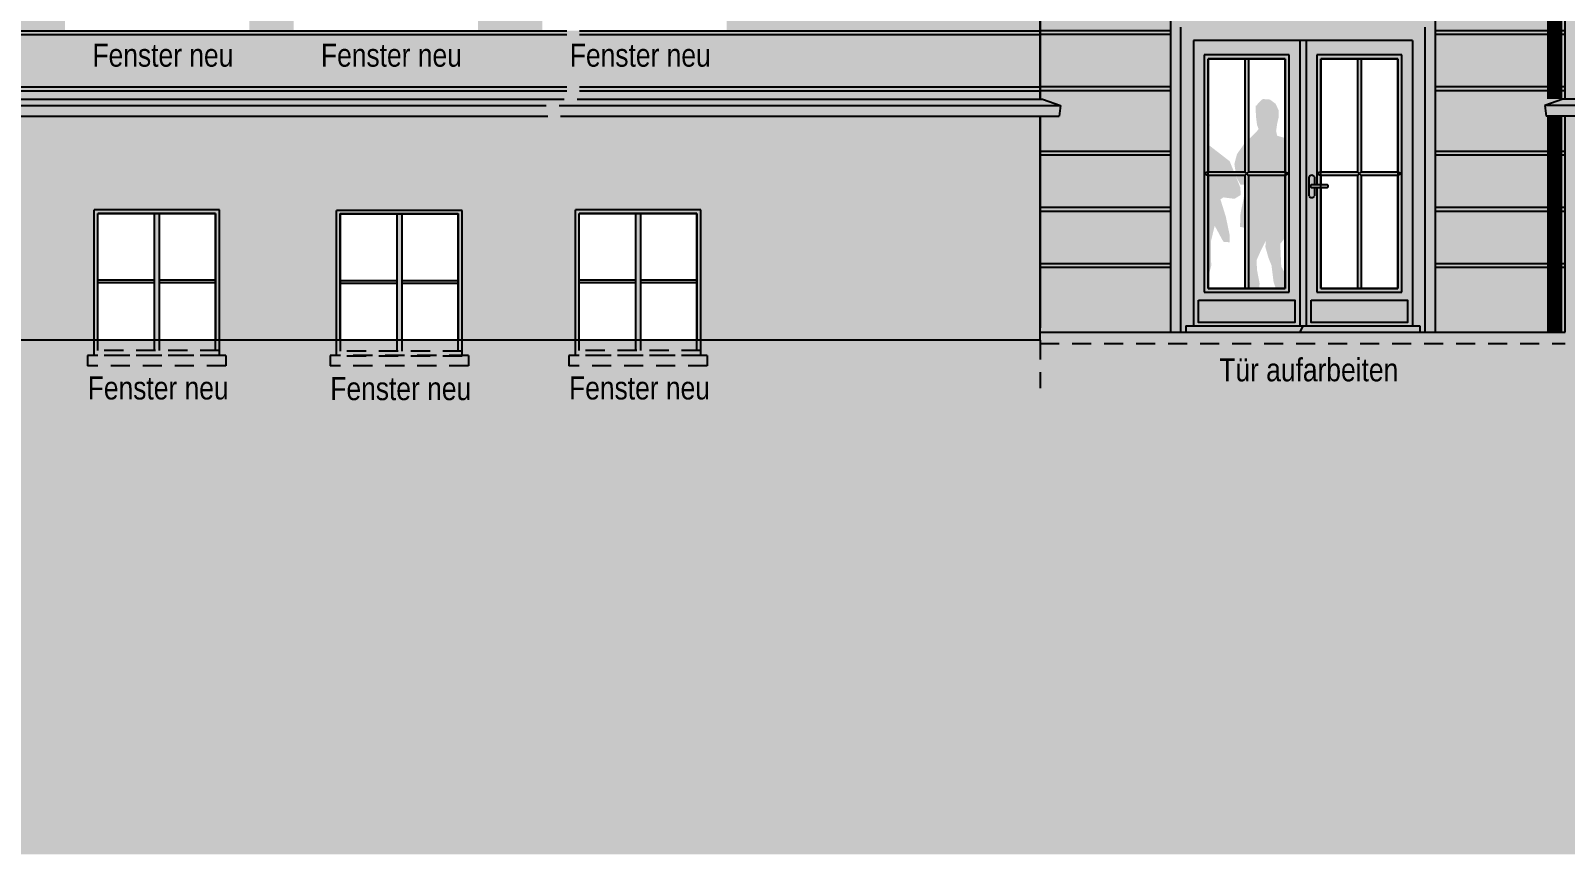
# Model space of a CAD drawing. Header units: metres. Extents: x 11 to 190, y 38 to 70.
# Drawn here: x 47.21 to 59.2, y 37.58 to 44.02 of the extents above; entities that cross this region are included whole.
import ezdxf
from ezdxf.enums import TextEntityAlignment as Align

# ---------------------------------------------------------------- set-up
doc = ezdxf.new("R2010")
doc.units = ezdxf.units.M
doc.header["$LTSCALE"] = 0.01
doc.header["$XCLIPFRAME"] = 2
doc.linetypes.add('AUSGEZOGEN', pattern=[1000, 1000, 0])
doc.linetypes.add('GESTRICHELT', pattern=[9, 6, -3])
for name, color, linetype in [('A_ansicht', 9, 'CONTINUOUS'), ('A_Fensterrahmen', 1, 'CONTINUOUS'), ('A_Glasbild', 7, 'CONTINUOUS'), ('A_regenrinne', 252, 'CONTINUOUS'), ('A_Schraff_Fensterrahmen', 255, 'CONTINUOUS'), ('A_Schraff_gelände', 251, 'CONTINUOUS'), ('A_Schraff_Gewaende', 23, 'CONTINUOUS'), ('A_Schraff_Paneel', 14, 'CONTINUOUS'), ('A_Schraff_Sims', 17, 'CONTINUOUS'), ('A_schraff_tuer', 117, 'CONTINUOUS'), ('A_TEXT', 2, 'CONTINUOUS'), ('FASSADE', 7, 'AUSGEZOGEN'), ('FASSADE_STRUKTUR', 8, 'AUSGEZOGEN'), ('MENSCHEN', 3, 'CONTINUOUS'), ('PERSONEN', 7, 'CONTINUOUS')]:
    doc.layers.add(name, color=color, linetype=linetype)
doc.styles.add('arial-n', font='ARIALN.TTF')
picture_1 = doc.add_image_def('image1.jpg', size_in_pixel=(60, 84))

msp = doc.modelspace()

# ---------------------------------------------------------------- hatches: boundary and pattern name
at = {"layer": 'A_Schraff_Fensterrahmen'}
h = msp.add_hatch(color=256, dxfattribs=at)
h.paths.add_polyline_path([(48.687, 42.618), (47.707, 42.618), (47.707, 41.598), (47.737, 41.598), (47.737, 42.588), (48.657, 42.588), (48.657, 41.598), (48.687, 41.598)])
h.paths.add_polyline_path([(48.217, 42.588), (48.177, 42.588), (48.177, 41.598), (48.217, 41.598)], flags=17)
h = msp.add_hatch(color=256, dxfattribs=at)
h.paths.add_polyline_path([(50.582, 42.618), (49.602, 42.618), (49.602, 41.598), (49.632, 41.598), (49.632, 42.588), (50.552, 42.588), (50.552, 41.598), (50.582, 41.598)])
h.paths.add_polyline_path([(50.112, 42.588), (50.072, 42.588), (50.072, 41.598), (50.112, 41.598)], flags=17)
h = msp.add_hatch(color=256, dxfattribs=at)
h.paths.add_polyline_path([(52.447, 42.618), (51.467, 42.618), (51.467, 41.598), (51.497, 41.598), (51.497, 42.588), (52.417, 42.588), (52.417, 41.598), (52.447, 41.598)])
h.paths.add_polyline_path([(51.977, 42.588), (51.937, 42.588), (51.937, 41.598), (51.977, 41.598)], flags=17)
h = msp.add_hatch(color=256, dxfattribs=at)
h.paths.add_polyline_path([(48.177, 42.068), (47.737, 42.068), (47.737, 42.048), (48.177, 42.048)])
h.paths.add_polyline_path([(48.657, 42.068), (48.217, 42.068), (48.217, 42.048), (48.657, 42.048)])
h = msp.add_hatch(color=256, dxfattribs=at)
h.paths.add_polyline_path([(50.072, 42.068), (49.632, 42.068), (49.632, 42.048), (50.072, 42.048)])
h.paths.add_polyline_path([(50.552, 42.068), (50.112, 42.068), (50.112, 42.048), (50.552, 42.048)])
h = msp.add_hatch(color=256, dxfattribs=at)
h.paths.add_polyline_path([(51.937, 42.068), (51.497, 42.068), (51.497, 42.048), (51.937, 42.048)])
h.paths.add_polyline_path([(52.417, 42.068), (51.977, 42.068), (51.977, 42.048), (52.417, 42.048)])
at = {"layer": 'A_Schraff_gelände'}
msp.add_hatch(color=256, dxfattribs=at).paths.add_polyline_path([(11.328, 41.598), (11.328, 37.579), (154.231, 37.579), (154.222, 40.16), (110.149, 40.16), (110.149, 41.363), (91.566, 41.363), (88.079, 41.363), (81.671, 41.413), (71.368, 41.415), (60.93, 41.416), (60.93, 41.537), (60.58, 41.537), (60.58, 41.662), (55.097, 41.662), (55.097, 41.598), (46.947, 41.598)])
at = {"layer": 'A_Schraff_Gewaende'}
msp.add_hatch(color=256, dxfattribs=at).paths.add_polyline_path([(58.183, 44.126), (56.115, 44.126), (56.115, 41.662), (56.195, 41.662), (56.195, 44.046), (58.103, 44.046), (58.103, 41.662), (58.183, 41.662)])
at = {"layer": 'A_Schraff_Paneel'}
h = msp.add_hatch(color=256, dxfattribs=at)
h.paths.add_polyline_path([(31.3, 46.97), (31.3, 43.484), (55.097, 43.484), (55.097, 46.97)])
h.paths.add_polyline_path([(51.21, 44.019), (51.21, 44.099), (51.26, 44.099), (51.26, 46.459), (52.6, 46.459), (52.6, 44.099), (52.65, 44.099), (52.65, 44.019)], flags=16)
h.paths.add_polyline_path([(49.266, 44.019), (49.266, 44.099), (49.316, 44.099), (49.316, 46.459), (50.656, 46.459), (50.656, 44.099), (50.706, 44.099), (50.706, 44.019)], flags=16)
h.paths.add_polyline_path([(47.481, 44.019), (47.481, 44.099), (47.531, 44.099), (47.531, 46.459), (48.871, 46.459), (48.871, 44.099), (48.921, 44.099), (48.921, 44.019)], flags=16)
h.paths.add_polyline_path([(45.526, 44.019), (45.526, 44.099), (45.576, 44.099), (45.576, 46.459), (46.916, 46.459), (46.916, 44.099), (46.966, 44.099), (46.966, 44.019)], flags=16)
h.paths.add_polyline_path([(43.751, 44.019), (43.751, 44.099), (43.801, 44.099), (43.801, 46.459), (45.141, 46.459), (45.141, 44.099), (45.191, 44.099), (45.191, 44.019)], flags=16)
h.paths.add_polyline_path([(41.846, 44.019), (41.846, 44.099), (41.896, 44.099), (41.896, 46.459), (43.236, 46.459), (43.236, 44.099), (43.286, 44.099), (43.286, 44.019)], flags=16)
h.paths.add_polyline_path([(39.966, 44.019), (39.966, 44.099), (40.016, 44.099), (40.016, 46.459), (41.356, 46.459), (41.356, 44.099), (41.406, 44.099), (41.406, 44.019)], flags=16)
h.paths.add_polyline_path([(38.086, 44.019), (38.086, 44.099), (38.136, 44.099), (38.136, 46.459), (39.476, 46.459), (39.476, 44.099), (39.526, 44.099), (39.526, 44.019)], flags=16)
h.paths.add_polyline_path([(36.227, 44.019), (36.227, 44.099), (36.277, 44.099), (36.277, 46.459), (37.617, 46.459), (37.617, 44.099), (37.667, 44.099), (37.667, 44.019)], flags=16)
h = msp.add_hatch(color=256, dxfattribs=at)
h.paths.add_polyline_path([(59.2, 46.97), (59.2, 43.484), (110.389, 43.484), (116.837, 43.484), (116.837, 46.97)])
h.paths.add_polyline_path([(106.564, 44.019), (106.564, 44.099), (106.614, 44.099), (106.614, 46.459), (107.954, 46.459), (107.954, 44.099), (108.004, 44.099), (108.004, 44.019)], flags=16)
h.paths.add_polyline_path([(104.662, 44.019), (104.662, 44.099), (104.712, 44.099), (104.712, 46.459), (106.052, 46.459), (106.052, 44.099), (106.102, 44.099), (106.102, 44.019)], flags=16)
h.paths.add_polyline_path([(102.75, 44.019), (102.75, 44.099), (102.8, 44.099), (102.8, 46.459), (104.14, 46.459), (104.14, 44.099), (104.19, 44.099), (104.19, 44.019)], flags=16)
h.paths.add_polyline_path([(100.89, 44.019), (100.89, 44.099), (100.94, 44.099), (100.94, 46.459), (102.28, 46.459), (102.28, 44.099), (102.33, 44.099), (102.33, 44.019)], flags=16)
h.paths.add_polyline_path([(99.02, 44.019), (99.02, 44.099), (99.07, 44.099), (99.07, 46.459), (100.41, 46.459), (100.41, 44.099), (100.46, 44.099), (100.46, 44.019)], flags=16)
h.paths.add_polyline_path([(97.15, 44.019), (97.15, 44.099), (97.2, 44.099), (97.2, 46.459), (98.54, 46.459), (98.54, 44.099), (98.59, 44.099), (98.59, 44.019)], flags=16)
h.paths.add_polyline_path([(95.3, 44.019), (95.3, 44.099), (95.35, 44.099), (95.35, 46.459), (96.69, 46.459), (96.69, 44.099), (96.74, 44.099), (96.74, 44.019)], flags=16)
h.paths.add_polyline_path([(93.44, 44.019), (93.44, 44.099), (93.49, 44.099), (93.49, 46.459), (94.83, 46.459), (94.83, 44.099), (94.88, 44.099), (94.88, 44.019)], flags=16)
h.paths.add_polyline_path([(91.559, 44.019), (91.559, 44.099), (91.609, 44.099), (91.609, 46.459), (92.949, 46.459), (92.949, 44.099), (92.999, 44.099), (92.999, 44.019)], flags=16)
h.paths.add_polyline_path([(89.684, 44.019), (89.684, 44.099), (89.734, 44.099), (89.734, 46.459), (91.074, 46.459), (91.074, 44.099), (91.124, 44.099), (91.124, 44.019)], flags=16)
h.paths.add_polyline_path([(87.819, 44.019), (87.819, 44.099), (87.869, 44.099), (87.869, 46.459), (89.209, 46.459), (89.209, 44.099), (89.259, 44.099), (89.259, 44.019)], flags=16)
h.paths.add_polyline_path([(85.95, 44.019), (85.95, 44.099), (86, 44.099), (86, 46.459), (87.34, 46.459), (87.34, 44.099), (87.39, 44.099), (87.39, 44.019)], flags=16)
h.paths.add_polyline_path([(84.01, 44.019), (84.01, 44.099), (84.06, 44.099), (84.06, 46.459), (85.4, 46.459), (85.4, 44.099), (85.45, 44.099), (85.45, 44.019)], flags=16)
h.paths.add_polyline_path([(82.19, 44.019), (82.19, 44.099), (82.24, 44.099), (82.24, 46.459), (83.58, 46.459), (83.58, 44.099), (83.63, 44.099), (83.63, 44.019)], flags=16)
h.paths.add_polyline_path([(80.35, 44.019), (80.35, 44.099), (80.4, 44.099), (80.4, 46.459), (81.74, 46.459), (81.74, 44.099), (81.79, 44.099), (81.79, 44.019)], flags=16)
h.paths.add_polyline_path([(78.48, 44.019), (78.48, 44.099), (78.53, 44.099), (78.53, 46.459), (79.87, 46.459), (79.87, 44.099), (79.92, 44.099), (79.92, 44.019)], flags=16)
h.paths.add_polyline_path([(76.63, 44.019), (76.63, 44.099), (76.68, 44.099), (76.68, 46.459), (78.02, 46.459), (78.02, 44.099), (78.07, 44.099), (78.07, 44.019)], flags=16)
h.paths.add_polyline_path([(74.77, 44.019), (74.77, 44.099), (74.82, 44.099), (74.82, 46.459), (76.16, 46.459), (76.16, 44.099), (76.21, 44.099), (76.21, 44.019)], flags=16)
h.paths.add_polyline_path([(72.89, 44.019), (72.89, 44.099), (72.94, 44.099), (72.94, 46.459), (74.28, 46.459), (74.28, 44.099), (74.33, 44.099), (74.33, 44.019)], flags=16)
h.paths.add_polyline_path([(71.01, 44.019), (71.01, 44.099), (71.06, 44.099), (71.06, 46.459), (72.4, 46.459), (72.4, 44.099), (72.45, 44.099), (72.45, 44.019)], flags=16)
h.paths.add_polyline_path([(69.105, 44.019), (69.105, 44.099), (69.155, 44.099), (69.155, 46.459), (70.495, 46.459), (70.495, 44.099), (70.545, 44.099), (70.545, 44.019)], flags=16)
h.paths.add_polyline_path([(67.33, 44.019), (67.33, 44.099), (67.38, 44.099), (67.38, 46.459), (68.72, 46.459), (68.72, 44.099), (68.77, 44.099), (68.77, 44.019)], flags=16)
h.paths.add_polyline_path([(65.376, 44.019), (65.376, 44.099), (65.426, 44.099), (65.426, 46.459), (66.766, 46.459), (66.766, 44.099), (66.816, 44.099), (66.816, 44.019)], flags=16)
h.paths.add_polyline_path([(63.591, 44.019), (63.591, 44.099), (63.641, 44.099), (63.641, 46.459), (64.981, 46.459), (64.981, 44.099), (65.031, 44.099), (65.031, 44.019)], flags=16)
h.paths.add_polyline_path([(61.646, 44.019), (61.646, 44.099), (61.696, 44.099), (61.696, 46.459), (63.036, 46.459), (63.036, 44.099), (63.086, 44.099), (63.086, 44.019)], flags=16)
for points in [[(55.097, 44.951), (55.097, 43.484), (55.117, 43.484), (55.257, 43.434), (55.246, 43.35), (55.097, 43.35), (55.097, 41.662), (56.115, 41.662), (56.115, 44.126), (58.183, 44.126), (58.183, 41.662), (59.2, 41.662), (59.2, 43.349), (59.051, 43.35), (59.04, 43.434), (59.18, 43.484), (59.2, 43.484), (59.2, 44.951)], [(31.3, 43.35), (31.3, 41.598), (36.484, 41.598), (36.484, 42.618), (37.464, 42.618), (37.464, 41.598), (38.364, 41.598), (38.364, 42.618), (39.344, 42.618), (39.344, 41.598), (41.174, 41.598), (41.174, 42.613), (43.416, 42.613), (43.416, 41.598), (43.952, 41.598), (43.952, 42.613), (44.932, 42.613), (44.932, 41.598), (45.812, 41.598), (45.812, 42.618), (46.792, 42.618), (46.792, 41.598), (47.707, 41.598), (47.707, 42.618), (48.687, 42.618), (48.687, 41.598), (49.602, 41.598), (49.602, 42.613), (50.582, 42.613), (50.582, 41.598), (51.467, 41.598), (51.467, 42.618), (52.447, 42.618), (52.447, 41.598), (55.097, 41.598), (55.097, 43.35)]]:
    msp.add_hatch(color=256, dxfattribs=at).paths.add_polyline_path(points)
h = msp.add_hatch(color=256, dxfattribs=at)
h.paths.add_polyline_path([(59.2, 43.349), (59.2, 41.662), (60.58, 41.662), (60.58, 41.537), (60.93, 41.537), (60.93, 41.416), (61.978, 41.414), (61.978, 42.626), (62.898, 42.626), (62.898, 41.416), (63.858, 41.416), (63.858, 42.626), (64.778, 42.626), (64.778, 41.414), (65.738, 41.415), (65.738, 42.626), (66.658, 42.626), (66.658, 41.414), (67.603, 41.414), (67.603, 42.625), (68.523, 42.625), (68.523, 41.415), (69.473, 41.415), (69.473, 42.625), (70.393, 42.625), (70.393, 41.415), (71.303, 41.415), (71.303, 42.625), (72.223, 42.625), (72.223, 41.414), (73.163, 41.414), (73.163, 42.625), (74.083, 42.625), (74.083, 41.414), (75.053, 41.414), (75.053, 42.625), (75.973, 42.605), (75.973, 41.414), (76.908, 41.414), (76.908, 42.625), (77.828, 42.625), (77.828, 41.414), (78.798, 41.414), (78.798, 42.625), (79.718, 42.625), (79.718, 41.414), (80.736, 41.414), (80.736, 42.252), (81.721, 42.252), (81.721, 41.413), (82.428, 41.407), (82.428, 41.486), (82.478, 41.486), (82.478, 42.626), (83.458, 42.626), (83.458, 41.486), (83.508, 41.486), (83.508, 41.406), (83.508, 41.399), (88.079, 41.363), (91.673, 41.363), (91.673, 42.492), (92.783, 42.492), (92.783, 41.363), (110.389, 41.363), (110.389, 43.35)])
h.paths.add_polyline_path([(84.289, 42.626), (84.289, 41.486), (84.239, 41.486), (84.239, 41.406), (85.319, 41.406), (85.319, 41.486), (85.269, 41.486), (85.269, 42.626)], flags=16)
h.paths.add_polyline_path([(86.127, 42.626), (86.127, 41.486), (86.077, 41.486), (86.077, 41.406), (87.157, 41.406), (87.157, 41.486), (87.107, 41.486), (87.107, 42.626)], flags=16)
h.paths.add_polyline_path([(88.495, 42.626), (88.495, 41.486), (88.445, 41.486), (88.445, 41.406), (89.525, 41.406), (89.525, 41.486), (89.475, 41.486), (89.475, 42.626)], flags=16)
h.paths.add_polyline_path([(90, 42.626), (90, 41.486), (89.95, 41.486), (89.95, 41.406), (91.03, 41.406), (91.03, 41.486), (90.98, 41.486), (90.98, 42.626)], flags=16)
h.paths.add_polyline_path([(93.705, 42.626), (93.705, 41.486), (93.655, 41.486), (93.655, 41.406), (94.735, 41.406), (94.735, 41.486), (94.685, 41.486), (94.685, 42.626)], flags=16)
h.paths.add_polyline_path([(95.568, 42.626), (95.568, 41.486), (95.518, 41.486), (95.518, 41.406), (96.598, 41.406), (96.598, 41.486), (96.548, 41.486), (96.548, 42.626)], flags=16)
h.paths.add_polyline_path([(97.437, 42.626), (97.437, 41.486), (97.387, 41.486), (97.387, 41.406), (98.468, 41.406), (98.468, 41.486), (98.418, 41.486), (98.418, 42.626)], flags=16)
h.paths.add_polyline_path([(99.32, 42.626), (99.32, 41.486), (99.27, 41.486), (99.27, 41.406), (100.35, 41.406), (100.35, 41.486), (100.303, 41.486), (100.303, 42.626)], flags=16)
h.paths.add_polyline_path([(101.168, 42.626), (101.168, 41.486), (101.118, 41.486), (101.118, 41.406), (102.198, 41.406), (102.198, 41.486), (102.148, 41.486), (102.148, 42.626)], flags=16)
h.paths.add_polyline_path([(103.033, 42.626), (103.033, 41.486), (102.983, 41.486), (102.983, 41.406), (104.063, 41.406), (104.063, 41.486), (104.013, 41.486), (104.013, 42.626)], flags=16)
h.paths.add_polyline_path([(104.898, 42.626), (104.898, 41.486), (104.848, 41.486), (104.848, 41.406), (105.928, 41.406), (105.928, 41.486), (105.878, 41.486), (105.878, 42.626)], flags=16)
at = {"layer": 'A_Schraff_Sims'}
h = msp.add_hatch(color=256, dxfattribs=at)
h.paths.add_polyline_path([(116.817, 57.707), (31.233, 57.707), (31.233, 57.588), (116.817, 57.588)])
h.paths.add_polyline_path([(55.246, 43.35), (55.257, 43.434), (55.117, 43.484), (31.28, 43.484), (31.14, 43.434), (31.151, 43.35)])
msp.add_hatch(color=256, dxfattribs=at).paths.add_polyline_path([(59.18, 43.484), (59.04, 43.434), (59.051, 43.35), (130.192, 43.35), (130.203, 43.434), (130.052, 43.484)])
at = {"layer": 'A_schraff_tuer'}
msp.add_hatch(color=256, dxfattribs=at).paths.add_polyline_path([(58.103, 44.046), (56.195, 44.046), (56.195, 41.662), (56.235, 41.662), (56.235, 41.712), (56.296, 41.712), (56.296, 43.941), (58.006, 43.941), (58.006, 41.712), (58.063, 41.712), (58.063, 41.662), (58.103, 41.662)])
h = msp.add_hatch(color=256, dxfattribs=at)
h.paths.add_polyline_path([(57.126, 43.941), (56.296, 43.941), (56.296, 43.432), (56.38, 43.432), (56.38, 43.829), (57.042, 43.829), (57.042, 43.432), (57.126, 43.432)])
h.paths.add_polyline_path([(57.042, 43.829), (56.38, 43.829), (56.38, 43.432), (56.41, 43.432), (56.41, 43.799), (57.012, 43.799), (57.012, 43.432), (57.042, 43.432)], flags=16)
h.paths.add_polyline_path([(58.006, 43.941), (57.176, 43.941), (57.176, 43.432), (57.26, 43.432), (57.26, 43.829), (57.922, 43.829), (57.922, 43.432), (58.006, 43.432)])
h.paths.add_polyline_path([(57.922, 43.829), (57.26, 43.829), (57.26, 43.432), (57.29, 43.432), (57.29, 43.799), (57.892, 43.799), (57.892, 43.432), (57.922, 43.432)], flags=16)
h = msp.add_hatch(color=256, dxfattribs=at)
h.paths.add_polyline_path([(57.126, 43.941), (56.296, 43.941), (56.296, 43.432), (56.38, 43.432), (56.38, 43.829), (57.042, 43.829), (57.042, 43.432), (57.126, 43.432)])
h.paths.add_polyline_path([(57.126, 42.391), (57.042, 42.391), (57.042, 41.973), (56.38, 41.973), (56.38, 42.391), (56.296, 42.391), (56.296, 41.712), (57.126, 41.712)])
h.paths.add_polyline_path([(57.087, 41.912), (57.087, 41.736), (56.334, 41.736), (56.334, 41.912)], flags=16)
h.paths.add_polyline_path([(56.38, 42.886), (56.38, 43.432), (56.296, 43.432), (56.296, 42.391), (56.38, 42.391)])
h.paths.add_polyline_path([(57.126, 43.432), (57.042, 43.432), (57.042, 42.886), (57.042, 42.391), (57.126, 42.391)])
h = msp.add_hatch(color=256, dxfattribs=at)
h.paths.add_polyline_path([(58.006, 43.941), (57.176, 43.941), (57.176, 43.432), (57.26, 43.432), (57.26, 43.829), (57.922, 43.829), (57.922, 43.432), (58.006, 43.432)])
h.paths.add_polyline_path([(57.967, 41.912), (57.214, 41.912), (57.214, 41.736), (57.967, 41.736)])
h.paths.add_polyline_path([(58.063, 41.712), (57.149, 41.712), (57.126, 41.662), (58.063, 41.662)])
h = msp.add_hatch(color=256, dxfattribs=at)
h.paths.add_polyline_path([(57.176, 43.941), (57.126, 43.941), (57.126, 43.432), (57.176, 43.432)])
h.paths.add_polyline_path([(57.176, 43.432), (57.126, 43.432), (57.126, 42.391), (57.176, 42.391)])
h.paths.add_polyline_path([(57.176, 42.391), (57.126, 42.391), (57.126, 41.712), (57.176, 41.712)])
h = msp.add_hatch(color=256, dxfattribs=at)
h.paths.add_polyline_path([(57.087, 41.912), (56.334, 41.912), (56.334, 41.736), (57.087, 41.736)])
h.paths.add_polyline_path([(57.149, 41.712), (56.235, 41.712), (56.235, 41.662), (57.126, 41.662)])
h.paths.add_polyline_path([(57.042, 42.391), (57.012, 42.391), (57.012, 42.003), (56.41, 42.003), (56.41, 42.391), (56.38, 42.391), (56.38, 41.973), (57.042, 41.973)])
h.paths.add_polyline_path([(57.042, 43.829), (56.38, 43.829), (56.38, 43.432), (56.41, 43.432), (56.41, 43.799), (57.012, 43.799), (57.012, 43.432), (57.042, 43.432)])
h = msp.add_hatch(color=256, dxfattribs=at)
h.paths.add_polyline_path([(57.922, 43.829), (57.26, 43.829), (57.26, 43.432), (57.29, 43.432), (57.29, 43.799), (57.892, 43.799), (57.892, 43.432), (57.922, 43.432)])
h.paths.add_polyline_path([(56.41, 43.432), (56.38, 43.432), (56.38, 42.901), (56.41, 42.916)])
h.paths.add_polyline_path([(56.41, 42.886), (56.38, 42.901), (56.38, 42.886), (56.38, 42.391), (56.41, 42.391)])
h.paths.add_polyline_path([(57.042, 43.432), (57.012, 43.432), (57.012, 42.916), (57.042, 42.901)])
h.paths.add_polyline_path([(57.042, 42.886), (57.042, 42.901), (57.012, 42.886), (57.012, 42.391), (57.042, 42.391)])
h.paths.add_polyline_path([(57.29, 42.792), (57.26, 42.792), (57.26, 42.391), (57.29, 42.391)])
h.paths.add_polyline_path([(57.29, 42.886), (57.26, 42.901), (57.26, 42.886), (57.26, 42.814), (57.29, 42.814)])
h.paths.add_polyline_path([(57.606, 42.886), (57.591, 42.901), (57.576, 42.886), (57.576, 42.391), (57.606, 42.391)])
h.paths.add_polyline_path([(57.922, 42.886), (57.922, 42.901), (57.892, 42.886), (57.892, 42.391), (57.922, 42.391)])
h = msp.add_hatch(color=256, dxfattribs=at)
h.paths.add_polyline_path([(57.606, 43.799), (57.576, 43.799), (57.576, 43.432), (57.606, 43.432)])
h.paths.add_polyline_path([(57.606, 43.432), (57.576, 43.432), (57.576, 42.916), (57.591, 42.901), (57.606, 42.916)])
h.paths.add_polyline_path([(57.606, 42.391), (57.576, 42.391), (57.576, 42.003), (57.606, 42.003)])
h.paths.add_polyline_path([(56.711, 42.901), (56.696, 42.916), (56.41, 42.916), (56.38, 42.901), (56.41, 42.886), (56.696, 42.886)])
h.paths.add_polyline_path([(57.042, 42.901), (57.012, 42.916), (56.726, 42.916), (56.711, 42.901), (56.726, 42.886), (57.012, 42.886)])
h = msp.add_hatch(color=256, dxfattribs=at)
h.paths.add_polyline_path([(56.726, 43.799), (56.696, 43.799), (56.696, 43.432), (56.726, 43.432)])
h.paths.add_polyline_path([(56.726, 43.432), (56.696, 43.432), (56.696, 42.916), (56.711, 42.901), (56.726, 42.916)])
h.paths.add_polyline_path([(56.726, 42.886), (56.711, 42.901), (56.696, 42.886), (56.696, 42.391), (56.726, 42.391)])
h.paths.add_polyline_path([(56.726, 42.391), (56.696, 42.391), (56.696, 42.003), (56.726, 42.003)])
h = msp.add_hatch(color=256, dxfattribs=at)
h.paths.add_polyline_path([(58.006, 43.432), (57.922, 43.432), (57.922, 42.886), (57.922, 42.391), (58.006, 42.391)])
h.paths.add_polyline_path([(57.26, 42.792), (57.24, 42.792), (57.24, 42.726, -0.593886), (57.198, 42.726), (57.198, 42.792), (57.198, 42.876, -0.593886), (57.24, 42.876), (57.24, 42.814), (57.26, 42.814), (57.26, 42.886), (57.26, 43.432), (57.176, 43.432), (57.176, 42.391), (57.26, 42.391)])
h = msp.add_hatch(color=256, dxfattribs=at)
h.paths.add_polyline_path([(57.29, 43.432), (57.26, 43.432), (57.26, 42.901), (57.29, 42.916)])
h.paths.add_polyline_path([(57.922, 43.432), (57.892, 43.432), (57.892, 42.916), (57.922, 42.901)])
h.paths.add_polyline_path([(57.29, 42.391), (57.26, 42.391), (57.26, 41.973), (57.922, 41.973), (57.922, 42.391), (57.892, 42.391), (57.892, 42.003), (57.29, 42.003)])
h = msp.add_hatch(color=251, dxfattribs=at)
h.paths.add_polyline_path([(57.24, 42.876, 0.593886), (57.198, 42.876), (57.198, 42.792), (57.198, 42.726, 0.593886), (57.24, 42.726), (57.24, 42.792), (57.221, 42.792, -1.141537), (57.221, 42.814), (57.24, 42.814)])
h.paths.add_polyline_path([(57.336, 42.814), (57.221, 42.814, 1.141537), (57.221, 42.792), (57.336, 42.792, 1.141537)])
h = msp.add_hatch(color=256, dxfattribs=at)
h.paths.add_polyline_path([(57.576, 42.916), (57.29, 42.916), (57.26, 42.901), (57.29, 42.886), (57.576, 42.886), (57.591, 42.901)])
h.paths.add_polyline_path([(57.922, 42.901), (57.892, 42.916), (57.606, 42.916), (57.591, 42.901), (57.606, 42.886), (57.892, 42.886)])
h = msp.add_hatch(color=256, dxfattribs=at)
h.paths.add_polyline_path([(58.006, 42.391), (57.922, 42.391), (57.922, 41.973), (57.26, 41.973), (57.26, 42.391), (57.176, 42.391), (57.176, 41.712), (58.006, 41.712)])
h.paths.add_polyline_path([(57.967, 41.912), (57.967, 41.736), (57.214, 41.736), (57.214, 41.912)], flags=16)
at = {"layer": 'MENSCHEN', "linetype": 'Continuous'}
msp.add_hatch(color=7, dxfattribs=at).paths.add_polyline_path([(55.863, 42.982), (55.819, 43.008), (55.74, 43.075), (55.704, 43.115), (55.676, 43.134), (55.636, 43.128), (55.596, 43.122), (55.568, 43.131), (55.571, 43.202), (55.576, 43.242), (55.562, 43.308), (55.543, 43.332), (55.506, 43.348), (55.428, 43.329), (55.4, 43.295), (55.391, 43.242), (55.383, 43.227), (55.425, 43.19), (55.428, 43.149), (55.407, 43.117), (55.371, 43.056), (55.357, 43.029), (55.357, 42.87), (55.366, 42.76), (55.376, 42.65), (55.404, 42.573), (55.421, 42.466), (55.438, 42.359), (55.436, 42.241), (55.435, 42.123), (55.424, 42.016), (55.413, 41.909), (55.441, 41.798), (55.469, 41.686), (55.549, 41.627), (55.624, 41.612), (55.664, 41.624), (55.605, 41.68), (55.593, 41.773), (55.565, 41.981), (55.549, 42.049), (55.608, 42.241), (55.635, 42.181), (55.673, 42.06), (55.686, 41.999), (55.675, 41.891), (55.664, 41.782), (55.672, 41.75), (55.683, 41.689), (55.705, 41.649), (55.745, 41.671), (55.83, 41.663), (55.915, 41.655), (55.931, 41.689), (55.887, 41.699), (55.844, 41.708), (55.794, 41.767), (55.807, 41.807), (55.818, 41.974), (55.828, 42.142), (55.81, 42.278), (55.791, 42.415), (55.766, 42.467), (55.742, 42.52), (55.779, 42.567), (55.782, 42.641), (55.782, 42.773), (55.779, 42.83), (55.894, 42.886), (55.878, 42.934)])
at = {"layer": 'PERSONEN'}
h = msp.add_hatch(color=7, dxfattribs=at)
h.paths.add_polyline_path([(57.187, 42.98), (57.139, 43.053), (57.135, 43.121), (57.118, 43.145), (57.034, 43.174), (56.973, 43.19), (56.949, 43.198), (56.941, 43.234), (56.949, 43.29), (56.961, 43.343), (56.961, 43.395), (56.937, 43.447), (56.893, 43.48), (56.836, 43.484), (56.796, 43.447), (56.792, 43.435), (56.78, 43.431), (56.784, 43.343), (56.792, 43.282), (56.804, 43.25), (56.792, 43.234), (56.74, 43.182), (56.691, 43.133), (56.635, 43.053), (56.615, 42.976), (56.631, 42.871), (56.663, 42.815), (56.728, 42.811), (56.695, 42.751), (56.683, 42.686), (56.663, 42.59), (56.659, 42.485), (56.711, 42.473), (56.711, 42.364), (56.711, 42.123), (56.736, 42.062), (56.728, 41.949), (56.744, 41.772), (56.724, 41.728), (56.707, 41.7), (56.675, 41.684), (56.643, 41.676), (56.655, 41.655), (56.691, 41.651), (56.732, 41.651), (56.752, 41.684), (56.78, 41.712), (56.796, 41.676), (56.832, 41.672), (56.832, 41.684), (56.836, 41.732), (56.82, 41.764), (56.808, 41.812), (56.804, 41.949), (56.812, 42.042), (56.792, 42.147), (56.788, 42.223), (56.824, 42.304), (56.861, 42.376), (56.857, 42.328), (56.881, 42.243), (56.905, 42.183), (56.921, 42.054), (56.945, 41.986), (56.949, 41.812), (56.941, 41.728), (56.909, 41.696), (56.873, 41.676), (56.873, 41.651), (56.909, 41.647), (56.977, 41.651), (57.014, 41.696), (57.018, 41.756), (57.03, 41.817), (57.03, 41.929), (57.026, 42.094), (56.981, 42.175), (56.973, 42.352), (57.022, 42.412), (57.11, 42.425), (57.114, 42.457), (57.11, 42.561), (57.09, 42.662), (57.066, 42.759), (57.114, 42.783), (57.223, 42.835), (57.235, 42.863), (57.227, 42.912)])
h.paths.add_polyline_path([(57.034, 42.876), (57.074, 42.948), (57.078, 42.96), (57.102, 42.956), (57.143, 42.932), (57.147, 42.871), (57.09, 42.863)], flags=16)
msp.add_hatch(color=252, dxfattribs=at).paths.add_polyline_path([(56.578, 42.998), (56.427, 43.115), (56.37, 43.149), (56.374, 43.175), (56.397, 43.175), (56.404, 43.194), (56.404, 43.247), (56.423, 43.28), (56.408, 43.318), (56.382, 43.352), (56.348, 43.378), (56.306, 43.378), (56.269, 43.363), (56.231, 43.333), (56.231, 43.296), (56.246, 43.273), (56.246, 43.216), (56.261, 43.175), (56.238, 43.167), (56.174, 43.145), (56.106, 43.062), (56.031, 42.971), (55.986, 42.851), (55.978, 42.787), (56.023, 42.734), (56.103, 42.719), (56.084, 42.474), (56.118, 42.459), (56.11, 42.297), (56.087, 42.251), (56.095, 41.912), (56.106, 41.735), (56.11, 41.671), (56.095, 41.637), (56.104, 41.615), (56.16, 41.615), (56.189, 41.66), (56.201, 41.724), (56.208, 41.663), (56.253, 41.656), (56.325, 41.66), (56.382, 41.641), (56.431, 41.633), (56.438, 41.678), (56.404, 41.682), (56.374, 41.69), (56.325, 41.754), (56.348, 41.837), (56.385, 41.961), (56.404, 42.067), (56.434, 42.18), (56.431, 42.368), (56.461, 42.493), (56.476, 42.466), (56.529, 42.368), (56.578, 42.364), (56.578, 42.421), (56.548, 42.564), (56.506, 42.7), (56.529, 42.715), (56.616, 42.704), (56.665, 42.734), (56.661, 42.794), (56.623, 42.888)])

# ---------------------------------------------------------------- linework, layer by layer
at = {"layer": 'A_ansicht', "color": 3}
for p, q in [((56.296, 43.941), (56.296, 41.712)), ((58.006, 43.941), (56.296, 43.941)), ((57.126, 43.941), (57.126, 41.712)), ((57.176, 43.941), (57.176, 41.712)), ((58.006, 43.941), (58.006, 41.712)), ((57.042, 43.829), (56.38, 43.829)), ((56.38, 43.829), (56.38, 42.886)), ((57.012, 43.799), (56.41, 43.799)), ((56.41, 43.799), (56.41, 42.916)), ((56.696, 43.799), (56.696, 42.916)), ((56.726, 43.799), (56.726, 42.916)), ((57.012, 42.916), (57.012, 43.799)), ((57.042, 42.886), (57.042, 43.829)), ((57.922, 43.829), (57.26, 43.829)), ((57.26, 43.829), (57.26, 42.886)), ((57.892, 43.799), (57.29, 43.799)), ((57.29, 43.799), (57.29, 42.916)), ((57.576, 43.799), (57.576, 42.916)), ((57.606, 43.799), (57.606, 42.916)), ((57.892, 42.916), (57.892, 43.799)), ((57.922, 42.886), (57.922, 43.829)), ((56.41, 42.916), (56.38, 42.901)), ((56.38, 42.901), (56.41, 42.886)), ((56.38, 42.886), (56.38, 41.973)), ((56.41, 42.916), (56.696, 42.916)), ((56.41, 42.886), (56.41, 42.003)), ((56.696, 42.886), (56.41, 42.886)), ((56.711, 42.901), (56.696, 42.916)), ((56.696, 42.886), (56.711, 42.901)), ((56.696, 42.886), (56.696, 42.003)), ((56.726, 42.916), (56.711, 42.901)), ((56.711, 42.901), (56.726, 42.886)), ((56.726, 42.916), (57.012, 42.916)), ((57.012, 42.886), (56.726, 42.886)), ((56.726, 42.886), (56.726, 42.003)), ((57.012, 42.916), (57.042, 42.901)), ((57.042, 42.901), (57.012, 42.886)), ((57.012, 42.003), (57.012, 42.886)), ((57.042, 41.973), (57.042, 42.886)), ((57.29, 42.916), (57.26, 42.901)), ((57.26, 42.901), (57.29, 42.886)), ((57.26, 42.886), (57.26, 42.814)), ((57.29, 42.916), (57.576, 42.916)), ((57.29, 42.886), (57.29, 42.814)), ((57.576, 42.886), (57.29, 42.886)), ((57.591, 42.901), (57.576, 42.916)), ((57.576, 42.886), (57.591, 42.901)), ((57.576, 42.886), (57.576, 42.003)), ((57.606, 42.916), (57.591, 42.901)), ((57.591, 42.901), (57.606, 42.886)), ((57.606, 42.916), (57.892, 42.916)), ((57.892, 42.886), (57.606, 42.886)), ((57.606, 42.886), (57.606, 42.003)), ((57.892, 42.916), (57.922, 42.901)), ((57.922, 42.901), (57.892, 42.886)), ((57.892, 42.003), (57.892, 42.886)), ((57.922, 41.973), (57.922, 42.886)), ((57.26, 42.792), (57.26, 41.973)), ((57.29, 42.792), (57.29, 42.003)), ((56.38, 41.973), (57.042, 41.973)), ((56.41, 42.003), (57.012, 42.003)), ((57.26, 41.973), (57.922, 41.973)), ((57.29, 42.003), (57.892, 42.003)), ((56.235, 41.712), (56.235, 41.662)), ((56.235, 41.712), (58.063, 41.712)), ((57.149, 41.712), (57.126, 41.662)), ((58.063, 41.712), (58.063, 41.662))]:
    msp.add_line(p, q, dxfattribs=at)
at = {"layer": 'A_ansicht', "color": 2, "linetype": 'GESTRICHELT', "ltscale": 2.5}
for p, q in [((47.707, 41.478), (47.707, 41.598)), ((47.737, 41.518), (47.737, 41.598)), ((48.177, 41.598), (48.177, 41.518)), ((48.217, 41.598), (48.217, 41.518)), ((48.657, 41.518), (48.657, 41.598)), ((48.687, 41.478), (48.687, 41.598)), ((49.602, 41.473), (49.602, 41.598)), ((49.632, 41.513), (49.632, 41.598)), ((50.072, 41.598), (50.072, 41.513)), ((50.112, 41.598), (50.112, 41.513)), ((50.552, 41.513), (50.552, 41.598)), ((50.582, 41.473), (50.582, 41.598)), ((51.467, 41.478), (51.467, 41.598)), ((51.497, 41.518), (51.497, 41.598)), ((51.937, 41.598), (51.937, 41.518)), ((51.977, 41.598), (51.977, 41.518)), ((52.417, 41.518), (52.417, 41.598)), ((52.447, 41.478), (52.447, 41.598)), ((55.097, 41.598), (55.097, 41.224)), ((48.737, 41.478), (47.657, 41.478)), ((47.657, 41.478), (47.657, 41.398)), ((48.687, 41.518), (47.707, 41.518)), ((48.687, 41.478), (47.707, 41.478)), ((48.737, 41.478), (48.737, 41.398)), ((50.632, 41.478), (49.552, 41.478)), ((49.552, 41.478), (49.552, 41.398)), ((50.582, 41.513), (49.602, 41.513)), ((50.632, 41.478), (50.632, 41.398)), ((52.497, 41.478), (51.417, 41.478)), ((51.417, 41.478), (51.417, 41.398)), ((52.447, 41.518), (51.467, 41.518)), ((52.447, 41.478), (51.467, 41.478)), ((52.497, 41.478), (52.497, 41.398)), ((55.097, 41.572), (59.2, 41.572)), ((48.737, 41.398), (47.657, 41.398)), ((50.632, 41.398), (49.552, 41.398)), ((50.582, 41.473), (49.602, 41.473)), ((52.497, 41.398), (51.417, 41.398))]:
    msp.add_line(p, q, dxfattribs=at)
at = {"layer": 'A_ansicht', "color": 3}
for points in [[(57.198, 42.792), (57.198, 42.876)], [(57.336, 42.814), (57.221, 42.814)], [(57.24, 42.876), (57.24, 42.814)], [(57.198, 42.726), (57.198, 42.792)], [(57.221, 42.792), (57.336, 42.792)], [(57.24, 42.792), (57.24, 42.726)]]:
    msp.add_lwpolyline(points, dxfattribs=at)
for points in [[(56.334, 41.912), (57.087, 41.912), (57.087, 41.736), (56.334, 41.736)], [(57.214, 41.912), (57.967, 41.912), (57.967, 41.736), (57.214, 41.736)]]:
    msp.add_lwpolyline(points, close=True, dxfattribs=at)
for centre, radius, start, end in [((57.219, 42.864), 0.024, 28.5891, 151.4109), ((57.22, 42.803), 0.011, 82.4375, 277.5625), ((57.337, 42.803), 0.011, 262.4375, 97.5625), ((57.219, 42.737), 0.024, 208.5891, 331.4109)]:
    msp.add_arc(centre, radius, start, end, dxfattribs=at)
at = {"layer": 'A_Fensterrahmen'}
for p, q in [((48.657, 42.588), (47.737, 42.588)), ((47.737, 41.598), (47.737, 42.588)), ((48.177, 42.588), (48.177, 41.598)), ((48.217, 42.588), (48.217, 41.598)), ((48.657, 41.598), (48.657, 42.588)), ((50.552, 42.583), (49.632, 42.583)), ((49.632, 41.598), (49.632, 42.583)), ((50.072, 42.583), (50.072, 41.598)), ((50.112, 42.583), (50.112, 41.598)), ((50.552, 41.598), (50.552, 42.583)), ((52.417, 42.588), (51.497, 42.588)), ((51.497, 41.598), (51.497, 42.588)), ((51.937, 42.588), (51.937, 41.598)), ((51.977, 42.588), (51.977, 41.598)), ((52.417, 41.598), (52.417, 42.588)), ((48.177, 42.068), (47.737, 42.068)), ((48.177, 42.048), (47.737, 42.048)), ((48.657, 42.068), (48.217, 42.068)), ((48.657, 42.048), (48.217, 42.048)), ((50.072, 42.063), (49.632, 42.063)), ((50.072, 42.043), (49.632, 42.043)), ((50.552, 42.063), (50.112, 42.063)), ((50.552, 42.043), (50.112, 42.043)), ((51.937, 42.068), (51.497, 42.068)), ((51.937, 42.048), (51.497, 42.048)), ((52.417, 42.068), (51.977, 42.068)), ((52.417, 42.048), (51.977, 42.048))]:
    msp.add_line(p, q, dxfattribs=at)
at = {"layer": 'A_regenrinne', "const_width": 0.12}
for points in [[(59.118, 46.97), (59.118, 43.484)], [(59.118, 43.349), (59.118, 41.663)]]:
    msp.add_lwpolyline(points, dxfattribs=at)
at = {"layer": 'FASSADE'}
for p, q in [((55.097, 43.484), (55.097, 46.97)), ((55.097, 46.97), (55.097, 43.484)), ((59.2, 43.484), (59.2, 46.97)), ((56.115, 44.126), (56.115, 41.662)), ((58.183, 44.126), (58.183, 41.662)), ((56.195, 44.046), (56.195, 41.662)), ((58.103, 44.046), (58.103, 41.662)), ((31.14, 43.434), (55.257, 43.434)), ((31.28, 43.484), (55.117, 43.484)), ((55.117, 43.484), (55.257, 43.434)), ((55.257, 43.434), (55.246, 43.35)), ((59.18, 43.484), (59.04, 43.434)), ((110.549, 43.434), (59.04, 43.434)), ((59.04, 43.434), (59.051, 43.35)), ((116.837, 43.484), (59.18, 43.484)), ((31.151, 43.35), (55.246, 43.35)), ((55.097, 41.598), (55.097, 43.35)), ((55.097, 43.35), (55.097, 41.696)), ((116.695, 43.35), (59.051, 43.35)), ((59.2, 41.662), (59.2, 43.35)), ((59.2, 41.696), (59.2, 43.349)), ((48.687, 42.618), (47.707, 42.618)), ((47.707, 41.598), (47.707, 42.618)), ((48.687, 41.598), (48.687, 42.618)), ((50.582, 42.613), (49.602, 42.613)), ((49.602, 41.598), (49.602, 42.613)), ((50.582, 41.598), (50.582, 42.613)), ((52.447, 42.618), (51.467, 42.618)), ((51.467, 41.598), (51.467, 42.618)), ((52.447, 41.598), (52.447, 42.618)), ((55.097, 41.598), (31.3, 41.598)), ((55.097, 41.662), (59.2, 41.662))]:
    msp.add_line(p, q, dxfattribs=at)
at = {"layer": 'FASSADE_STRUKTUR', "color": 2}
for p, q in [((31.3, 44.018), (55.097, 44.018)), ((56.115, 44.018), (55.097, 44.018)), ((59.2, 44.018), (58.183, 44.018)), ((31.3, 43.988), (55.097, 43.988)), ((56.115, 43.988), (55.097, 43.988)), ((59.2, 43.988), (58.183, 43.988)), ((31.3, 43.579), (55.097, 43.579)), ((31.3, 43.549), (55.097, 43.549)), ((56.115, 43.579), (55.097, 43.579)), ((56.115, 43.549), (55.097, 43.549)), ((59.2, 43.579), (58.183, 43.579)), ((59.2, 43.549), (58.183, 43.549)), ((56.115, 43.075), (55.097, 43.075)), ((56.115, 43.045), (55.097, 43.045)), ((59.2, 43.075), (58.183, 43.075)), ((59.2, 43.045), (58.183, 43.045)), ((56.115, 42.636), (55.097, 42.636)), ((56.115, 42.606), (55.097, 42.606)), ((59.2, 42.636), (58.183, 42.636)), ((59.2, 42.606), (58.183, 42.606)), ((56.115, 42.196), (55.097, 42.196)), ((56.115, 42.166), (55.097, 42.166)), ((59.2, 42.196), (58.183, 42.196)), ((59.2, 42.166), (58.183, 42.166))]:
    msp.add_line(p, q, dxfattribs=at)

# ---------------------------------------------------------------- texts
at = {"layer": 'A_TEXT', "linetype": 'Continuous', "style": 'arial-n'}
for s, p in [('Fenster neu', (48.245, 43.683)), ('Fenster neu', (50.03, 43.683)), ('Fenster neu', (51.974, 43.683)), ('Tür aufarbeiten', (57.196, 41.223)), ('Fenster neu', (48.208, 41.081)), ('Fenster neu', (50.103, 41.076)), ('Fenster neu', (51.968, 41.081))]:
    msp.add_text(s, height=0.18, dxfattribs=at).set_placement(p, align=Align.BOTTOM_CENTER)

# ---------------------------------------------------------------- pictures from other files: only their frames are drawn
at = {"layer": 'A_Glasbild'}
image = msp.add_image(picture_1, insert=(57.94, 43.799), size_in_units=(1.531, 2.143), rotation=180, dxfattribs=at)
image.set_boundary_path([(35.91, 13.1), (59.5, 83.5)])
image = msp.add_image(picture_1, insert=(58.82, 43.799), size_in_units=(1.531, 2.143), rotation=180, dxfattribs=at)
image.set_boundary_path([(35.91, 13.1), (59.5, 83.5)])
image = msp.add_image(picture_1, insert=(49.267, 42.588), size_in_units=(1.531, 2.143), rotation=180, dxfattribs=at)
image.set_boundary_path([(23.43, 44.68), (59.5, 83.5)])
image = msp.add_image(picture_1, insert=(51.162, 42.588), size_in_units=(1.531, 2.143), rotation=180, dxfattribs=at)
image.set_boundary_path([(23.43, 44.68), (59.5, 83.5)])
image = msp.add_image(picture_1, insert=(53.027, 42.588), size_in_units=(1.531, 2.143), rotation=180, dxfattribs=at)
image.set_boundary_path([(23.43, 44.68), (59.5, 83.5)])

doc.saveas('drawing.dxf')
